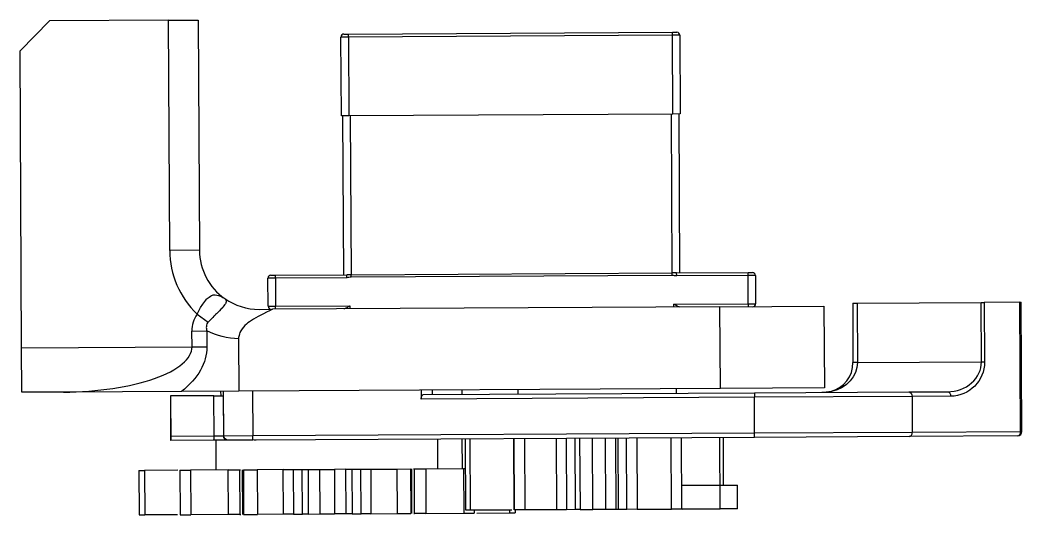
# Model space of a CAD drawing. Extents: x 0.3 to 19.3, y 0 to 10.9.
# Drawn here: x 6.403 to 7.287, y 5.131 to 5.568 of the extents above; entities that cross this region are included whole.
import ezdxf

# ---------------------------------------------------------------- set-up
doc = ezdxf.new("R2010")
doc.units = 0
doc.header["$LTSCALE"] = 0.5
doc.header["$MEASUREMENT"] = 0
doc.layers.add('TANGENT_LINES', color=7, linetype='CONTINUOUS')
doc.layers.add('VISIBLE', color=7, linetype='CONTINUOUS')

msp = doc.modelspace()

# ---------------------------------------------------------------- linework, layer by layer
at = {"layer": 'TANGENT_LINES'}
for p, q in [((6.53494, 5.36466), (6.53384, 5.56807)), ((6.9788, 5.55472), (6.97879, 5.55735)), ((6.69272, 5.55318), (6.68615, 5.55314)), ((6.69272, 5.55318), (6.6927, 5.5558)), ((6.9788, 5.55472), (6.69272, 5.55318)), ((6.69272, 5.55318), (6.69309, 5.48363)), ((6.98536, 5.55476), (6.9788, 5.55472)), ((6.97918, 5.48517), (6.9788, 5.55472)), ((6.6944, 5.48363), (6.69516, 5.34322)), ((6.97862, 5.34474), (6.97786, 5.48516)), ((6.56118, 5.3648), (6.53494, 5.36466)), ((6.97863, 5.34247), (6.97862, 5.34474)), ((7.04556, 5.34248), (7.04555, 5.3451)), ((6.62825, 5.34023), (6.62168, 5.34019)), ((6.62825, 5.34023), (6.62823, 5.34285)), ((6.69124, 5.34057), (6.62825, 5.34023)), ((6.62825, 5.34023), (6.62838, 5.3153)), ((6.69517, 5.34094), (6.69516, 5.34322)), ((6.97863, 5.34247), (6.69517, 5.34094)), ((7.04556, 5.34248), (6.98257, 5.34214)), ((7.05212, 5.34252), (7.04556, 5.34248)), ((7.0457, 5.31755), (7.04556, 5.34248)), ((6.98008, 5.31719), (7.0457, 5.31755)), ((6.9801, 5.31457), (6.98008, 5.31719)), ((7.0457, 5.31755), (7.05226, 5.31758)), ((7.0457, 5.31755), (7.04571, 5.31492)), ((7.14191, 5.31806), (7.1422, 5.26557)), ((7.2517, 5.26616), (7.25141, 5.31866)), ((7.2542, 5.31867), (7.25448, 5.26618)), ((7.28631, 5.20467), (7.28569, 5.31884)), ((6.55904, 5.30839), (6.56899, 5.3014)), ((6.62182, 5.31526), (6.62838, 5.3153)), ((6.62838, 5.3153), (6.694, 5.31565)), ((6.62839, 5.31267), (6.62838, 5.3153)), ((6.694, 5.31565), (6.69401, 5.31302)), ((6.55454, 5.2934), (6.56766, 5.29347)), ((6.55461, 5.27946), (6.55454, 5.2934)), ((6.56766, 5.29347), (6.56773, 5.27953)), ((6.40417, 5.27865), (6.55461, 5.27946)), ((6.55461, 5.27946), (6.56773, 5.27953)), ((7.1422, 5.26557), (7.13826, 5.26555)), ((7.1422, 5.26557), (7.2517, 5.26616)), ((7.2517, 5.26616), (7.25448, 5.26618)), ((6.58271, 5.20087), (6.5825, 5.24024)), ((6.60802, 5.24038), (6.60823, 5.20101)), ((7.0512, 5.23883), (7.05122, 5.2349)), ((6.57421, 5.20083), (6.57402, 5.23626)), ((6.58213, 5.2363), (6.58232, 5.20087)), ((7.05122, 5.2349), (6.75699, 5.23331)), ((7.19041, 5.23565), (7.05122, 5.2349)), ((7.05139, 5.2034), (7.05122, 5.2349)), ((7.22446, 5.23583), (7.19041, 5.23565)), ((7.19041, 5.23565), (7.19058, 5.20415)), ((6.60823, 5.20101), (7.05139, 5.2034)), ((7.05139, 5.2034), (7.19058, 5.20415)), ((7.05141, 5.19946), (7.05139, 5.2034)), ((7.19058, 5.20415), (7.28631, 5.20467)), ((7.28746, 5.20467), (7.28631, 5.20467)), ((6.53596, 5.20062), (6.57421, 5.20083)), ((6.57421, 5.20083), (6.58232, 5.20087)), ((6.58232, 5.20087), (6.58271, 5.20087)), ((6.58271, 5.20087), (6.60823, 5.20101)), ((6.60825, 5.19708), (6.60823, 5.20101)), ((6.87679, 5.13553), (6.87645, 5.19852)), ((6.88507, 5.19857), (6.88541, 5.13558)), ((6.89331, 5.13562), (6.89297, 5.19861)), ((6.93069, 5.19881), (6.93103, 5.13582)), ((6.9387, 5.13586), (6.93836, 5.19886)), ((6.9473, 5.1989), (6.94764, 5.13591)), ((6.58678, 5.13134), (6.58656, 5.17071)), ((6.59662, 5.17077), (6.59683, 5.1314)), ((6.63536, 5.1316), (6.63514, 5.17097)), ((6.64389, 5.17102), (6.6441, 5.13165)), ((6.65206, 5.13169), (6.65185, 5.17106)), ((6.69571, 5.1713), (6.69592, 5.13193)), ((6.70388, 5.13197), (6.70367, 5.17134)), ((6.71241, 5.17139), (6.71263, 5.13202)), ((6.75115, 5.13223), (6.75094, 5.1716)), ((6.76099, 5.17165), (6.7612, 5.13228))]:
    msp.add_line(p, q, dxfattribs=at)
for centre, radius, start, end in [((6.61368, 5.36509), 0.07874, 180.30896, 226.05715), ((6.58001, 5.29392), 0.02548, 145.40486, 181.1706)]:
    msp.add_arc(centre, radius, start, end, dxfattribs=at)
at = {"layer": 'TANGENT_LINES', "extrusion": (0, 0, -1)}
for centre, major_axis, ratio, start_param, end_param in [((6.60055, 5.36502), (0.07874, 0.00042), 1, 1.637834, 2.007163), ((6.45408, 5.27892), (-0.11365, -0.00061), 0.57735, 9.424778, 10.068279), ((7.11201, 5.26541), (-0.03018, -0.00016), 0.869565, 9.424778, 10.753059), ((7.2243, 5.26601), (-0.03018, -0.00016), 1, 9.424778, 10.995574), ((7.18763, 5.23563), (-0.00002, 0.00394), 0.707107, 12.566371, 14.137167), ((7.22168, 5.23582), (-0.00002, 0.00394), 0.707107, 12.566371, 14.137167), ((6.58616, 5.20089), (0.00002, -0.00394), 0.976402, 0, 1.570796), ((6.58654, 5.2009), (0.00002, -0.00394), 0.972201, 0, 1.570796)]:
    msp.add_ellipse(centre, major_axis=major_axis, ratio=ratio, start_param=start_param, end_param=end_param, dxfattribs=at)
at = {"layer": 'TANGENT_LINES'}
for centre, major_axis, ratio, start_param, end_param in [((6.44096, 5.27885), (-0.11365, -0.00061), 0.34641, 1.570796, 3.141593), ((7.22151, 5.266), (-0.03018, -0.00016), 0.869565, 1.570796, 3.141593), ((7.1878, 5.20414), (0.00002, -0.00394), 0.707107, 12.566371, 14.137167), ((7.28352, 5.20465), (0.00002, -0.00394), 0.707107, 12.566371, 14.137167), ((6.57363, 5.20083), (0.00002, -0.00394), 0.147434, 12.566371, 14.137167)]:
    msp.add_ellipse(centre, major_axis=major_axis, ratio=ratio, start_param=start_param, end_param=end_param, dxfattribs=at)
for points in [[(6.69517, 5.34094), (6.69385, 5.34094), (6.69256, 5.34058), (6.69124, 5.34057)], [(6.98257, 5.34214), (6.98125, 5.34213), (6.97996, 5.34248), (6.97863, 5.34247)]]:
    msp.add_open_spline(points, degree=3, dxfattribs=at)
for points, knots in [([(6.55904, 5.30839), (6.5607, 5.31152), (6.56358, 5.31694), (6.56743, 5.32144), (6.5686, 5.32285), (6.57275, 5.32526), (6.57385, 5.32551), (6.57976, 5.32489), (6.58321, 5.32232), (6.58353, 5.32211), (6.5836, 5.32206)], [0, 0, 0, 0, 0.20904, 0.361976, 0.455165, 0.593565, 0.667623, 0.82656, 0.961152, 1, 1, 1, 1]), ([(6.5836, 5.32206), (6.58361, 5.32206), (6.58365, 5.32203), (6.58519, 5.3209), (6.58431, 5.31777), (6.58413, 5.31741), (6.58124, 5.31376), (6.58103, 5.3136), (6.5758, 5.30833), (6.57404, 5.30665), (6.57089, 5.30338), (6.56899, 5.3014)], [0, 0, 0, 0, 0.013686, 0.103297, 0.226397, 0.287169, 0.435799, 0.494497, 0.681801, 0.807729, 1, 1, 1, 1]), ([(6.56899, 5.3014), (6.56857, 5.30083), (6.5677, 5.29967), (6.56707, 5.29755), (6.56741, 5.2943), (6.5676, 5.29368), (6.56766, 5.29347)], [0, 0, 0, 0, 0.256603, 0.524158, 0.840999, 1, 1, 1, 1])]:
    msp.add_open_spline(points, degree=3, knots=knots, dxfattribs=at)
at = {"layer": 'VISIBLE'}
for p, q in [((6.42885, 5.5675), (6.40275, 5.54112)), ((6.53384, 5.56807), (6.42885, 5.5675)), ((6.53384, 5.56807), (6.56009, 5.56821)), ((6.56009, 5.56821), (6.56118, 5.3648)), ((6.6927, 5.5558), (6.97879, 5.55735)), ((6.97879, 5.55735), (6.98272, 5.55737)), ((6.68653, 5.48359), (6.68615, 5.55314)), ((6.68876, 5.55578), (6.6927, 5.5558)), ((6.98536, 5.55476), (6.98574, 5.4852)), ((6.40417, 5.27865), (6.40275, 5.54112)), ((6.69309, 5.48363), (6.68653, 5.48359)), ((6.6886, 5.34318), (6.68784, 5.4836)), ((6.97918, 5.48517), (6.69309, 5.48363)), ((6.98574, 5.4852), (6.97918, 5.48517)), ((6.98442, 5.4852), (6.98518, 5.34478)), ((6.69516, 5.34322), (6.97862, 5.34474)), ((6.98256, 5.34476), (6.97862, 5.34474)), ((6.98256, 5.34476), (7.04555, 5.3451)), ((6.98257, 5.34214), (6.98256, 5.34476)), ((7.04555, 5.3451), (7.04949, 5.34513)), ((6.62182, 5.31526), (6.62168, 5.34019)), ((6.6243, 5.34283), (6.62823, 5.34285)), ((6.62823, 5.34285), (6.69122, 5.34319)), ((6.69516, 5.34322), (6.69122, 5.34319)), ((6.69124, 5.34057), (6.69122, 5.34319)), ((7.05212, 5.34252), (7.05226, 5.31758)), ((7.13798, 5.31804), (7.14191, 5.31806)), ((7.13798, 5.31804), (7.13826, 5.26555)), ((7.14191, 5.31806), (7.25141, 5.31866)), ((7.25141, 5.31866), (7.2542, 5.31867)), ((7.28569, 5.31884), (7.2542, 5.31867)), ((7.28569, 5.31884), (7.28685, 5.31885)), ((7.28746, 5.20467), (7.28685, 5.31885)), ((6.61396, 5.31259), (6.62565, 5.31266)), ((7.02078, 5.31479), (6.62565, 5.31266)), ((7.02078, 5.31479), (7.11264, 5.31528)), ((7.02117, 5.24261), (7.02078, 5.31479)), ((7.11264, 5.31528), (7.11303, 5.2431)), ((6.5957, 5.28642), (6.59595, 5.24032)), ((6.40438, 5.23928), (6.40417, 5.27865)), ((6.44117, 5.23948), (6.40438, 5.23928)), ((6.54522, 5.24004), (6.44117, 5.23948)), ((6.59595, 5.24032), (6.54522, 5.24004)), ((6.5799, 5.24023), (6.57992, 5.23629)), ((7.02117, 5.24261), (6.59595, 5.24032)), ((6.75694, 5.24118), (6.75699, 5.23331)), ((6.75883, 5.23726), (7.0512, 5.23883)), ((6.76693, 5.2373), (6.76691, 5.24124)), ((6.79282, 5.24138), (6.79284, 5.23744)), ((6.84262, 5.23771), (6.8426, 5.24165)), ((6.98247, 5.23846), (6.98245, 5.2424)), ((7.11303, 5.2431), (7.02117, 5.24261)), ((7.0512, 5.23883), (7.18761, 5.23957)), ((7.11451, 5.23929), (7.11088, 5.23916)), ((7.1194, 5.23997), (7.11451, 5.23929)), ((7.18761, 5.23957), (7.22165, 5.23975)), ((6.53563, 5.23605), (6.53584, 5.19668)), ((6.53577, 5.23605), (6.53563, 5.23605)), ((6.57402, 5.23626), (6.53577, 5.23605)), ((6.53596, 5.20062), (6.53577, 5.23605)), ((6.57402, 5.23626), (6.58213, 5.2363)), ((6.53585, 5.19668), (6.53584, 5.19668)), ((6.57365, 5.19689), (6.53585, 5.19668)), ((6.58618, 5.19696), (6.57365, 5.19689)), ((6.57561, 5.1969), (6.57575, 5.17065)), ((6.58656, 5.19696), (6.58618, 5.19696)), ((6.60825, 5.19708), (6.58656, 5.19696)), ((7.05141, 5.19946), (6.60825, 5.19708)), ((6.61128, 5.19709), (6.60936, 5.19708)), ((6.77181, 5.17171), (6.77167, 5.19796)), ((6.7934, 5.17183), (6.79326, 5.19807)), ((6.79645, 5.1351), (6.79611, 5.19809)), ((6.80052, 5.13512), (6.80018, 5.19811)), ((6.83879, 5.19832), (6.83913, 5.13533)), ((6.83919, 5.13533), (6.83885, 5.19832)), ((6.84884, 5.13538), (6.8485, 5.19837)), ((6.8969, 5.19863), (6.89724, 5.13564)), ((6.90855, 5.1357), (6.90821, 5.19869)), ((6.92009, 5.13576), (6.91975, 5.19875)), ((6.92905, 5.13581), (6.92871, 5.1988)), ((6.97804, 5.13608), (6.9777, 5.19907)), ((6.98706, 5.13612), (6.98672, 5.19912)), ((7.02111, 5.13631), (7.02077, 5.1993)), ((7.02405, 5.15732), (7.02383, 5.19932)), ((7.18782, 5.2002), (7.05141, 5.19946)), ((7.28355, 5.20072), (7.18782, 5.2002)), ((6.50771, 5.17029), (6.51272, 5.17031)), ((6.50771, 5.17029), (6.50792, 5.13092)), ((6.54205, 5.17047), (6.51272, 5.17031)), ((6.51272, 5.17031), (6.51293, 5.13094)), ((6.54396, 5.17048), (6.55322, 5.17053)), ((6.54396, 5.17048), (6.54417, 5.13111)), ((6.58656, 5.17071), (6.55322, 5.17053)), ((6.55322, 5.17053), (6.55343, 5.13116)), ((6.58656, 5.17071), (6.59662, 5.17077)), ((6.59662, 5.17077), (6.59743, 5.17077)), ((6.59893, 5.17078), (6.59914, 5.13141)), ((6.59998, 5.17078), (6.61207, 5.17085)), ((6.59998, 5.17078), (6.60019, 5.13141)), ((6.63514, 5.17097), (6.61207, 5.17085)), ((6.61207, 5.17085), (6.61229, 5.13148)), ((6.63514, 5.17097), (6.64389, 5.17102)), ((6.64389, 5.17102), (6.65185, 5.17106)), ((6.65185, 5.17106), (6.65704, 5.17109)), ((6.65704, 5.17109), (6.65726, 5.13172)), ((6.65705, 5.17109), (6.66723, 5.17115)), ((6.66723, 5.17115), (6.68032, 5.17122)), ((6.66723, 5.17115), (6.66744, 5.13178)), ((6.69051, 5.17127), (6.68032, 5.17122)), ((6.68032, 5.17122), (6.68054, 5.13185)), ((6.69051, 5.17127), (6.69571, 5.1713)), ((6.69072, 5.1319), (6.69051, 5.17127)), ((6.69571, 5.1713), (6.70367, 5.17134)), ((6.70367, 5.17134), (6.71241, 5.17139)), ((6.71241, 5.17139), (6.73548, 5.17151)), ((6.73548, 5.17151), (6.74758, 5.17158)), ((6.73548, 5.17151), (6.73569, 5.13214)), ((6.74758, 5.17158), (6.74779, 5.13221)), ((6.74884, 5.13222), (6.74862, 5.17158)), ((6.75012, 5.17159), (6.75094, 5.1716)), ((6.75094, 5.1716), (6.76099, 5.17165)), ((6.76099, 5.17165), (6.79434, 5.17183)), ((6.79434, 5.17183), (6.79629, 5.17184)), ((6.79434, 5.17183), (6.79455, 5.13246)), ((6.98695, 5.15712), (7.03623, 5.15739)), ((7.03635, 5.13639), (7.03623, 5.15739)), ((6.58678, 5.13134), (6.55343, 5.13116)), ((6.59683, 5.1314), (6.58678, 5.13134)), ((6.59683, 5.1314), (6.59765, 5.1314)), ((6.60019, 5.13141), (6.61229, 5.13148)), ((6.63536, 5.1316), (6.61229, 5.13148)), ((6.6441, 5.13165), (6.63536, 5.1316)), ((6.6441, 5.13165), (6.65206, 5.13169)), ((6.65726, 5.13172), (6.65206, 5.13169)), ((6.65726, 5.13172), (6.66744, 5.13178)), ((6.66744, 5.13178), (6.68054, 5.13185)), ((6.69072, 5.1319), (6.68054, 5.13185)), ((6.69592, 5.13193), (6.69072, 5.1319)), ((6.69592, 5.13193), (6.70388, 5.13197)), ((6.71263, 5.13202), (6.70388, 5.13197)), ((6.71263, 5.13202), (6.73569, 5.13214)), ((6.73569, 5.13214), (6.74779, 5.13221)), ((6.75033, 5.13222), (6.75115, 5.13223)), ((6.7612, 5.13228), (6.75115, 5.13223)), ((6.7612, 5.13228), (6.79455, 5.13246)), ((6.79455, 5.13246), (6.80381, 5.13251)), ((6.80052, 5.13512), (6.79645, 5.1351)), ((6.83687, 5.13531), (6.80052, 5.13512)), ((6.80379, 5.13514), (6.80381, 5.13251)), ((6.80622, 5.13252), (6.83505, 5.13268)), ((6.83504, 5.1353), (6.83505, 5.13268)), ((6.83505, 5.13268), (6.84006, 5.13271)), ((6.83913, 5.13533), (6.83919, 5.13533)), ((6.84884, 5.13538), (6.83919, 5.13533)), ((6.84005, 5.13533), (6.84006, 5.13271)), ((6.87679, 5.13553), (6.84884, 5.13538)), ((6.88541, 5.13558), (6.87679, 5.13553)), ((6.89331, 5.13562), (6.88541, 5.13558)), ((6.89724, 5.13564), (6.89331, 5.13562)), ((6.89724, 5.13564), (6.90855, 5.1357)), ((6.92009, 5.13576), (6.90855, 5.1357)), ((6.92905, 5.13581), (6.92009, 5.13576)), ((6.93103, 5.13582), (6.92905, 5.13581)), ((6.9387, 5.13586), (6.93103, 5.13582)), ((6.94764, 5.13591), (6.9387, 5.13586)), ((6.94764, 5.13591), (6.97804, 5.13608)), ((6.98706, 5.13612), (6.97804, 5.13608)), ((7.02111, 5.13631), (6.98706, 5.13612)), ((6.98752, 5.13613), (7.02111, 5.13631)), ((7.02307, 5.13632), (7.02111, 5.13631)), ((7.03635, 5.13639), (7.02307, 5.13632)), ((6.50792, 5.13092), (6.51293, 5.13094)), ((6.54176, 5.1311), (6.51293, 5.13094)), ((6.54417, 5.13111), (6.55343, 5.13116))]:
    msp.add_line(p, q, dxfattribs=at)
for centre, radius, start, end in [((6.98274, 5.55474), 0.00262, 0.30896, 90.30896), ((6.68878, 5.55316), 0.00262, 90.30896, 180.30896), ((6.61368, 5.36509), 0.05249, 180.30896, 235.04457), ((7.0495, 5.3425), 0.00262, 0.30896, 90.30896), ((6.62431, 5.34021), 0.00262, 90.30896, 180.30896), ((6.61368, 5.36509), 0.05249, 235.04457, 270.30896), ((7.04963, 5.31757), 0.00262, 270.30896, 0.30896), ((6.62444, 5.31527), 0.00262, 180.30896, 270.30896), ((7.11201, 5.26541), 0.02625, 284.20407, 0.30896), ((7.28352, 5.20465), 0.00394, 270.30896, 0.30896)]:
    msp.add_arc(centre, radius, start, end, dxfattribs=at)
for points, knots in [([(6.98534, 5.3146), (6.98501, 5.31465), (6.98427, 5.31478), (6.98279, 5.31552), (6.98108, 5.31657), (6.98008, 5.31719)], [0, 0, 0, 0, 0.24878, 0.558217, 1, 1, 1, 1]), ([(6.62565, 5.31266), (6.61856, 5.30908), (6.60723, 5.30338), (6.60141, 5.2986), (6.59656, 5.29259), (6.5957, 5.2878), (6.5957, 5.28678), (6.5957, 5.28642)], [0, 0, 0, 0, 0.344268, 0.549107, 0.755026, 0.916357, 1, 1, 1, 1]), ([(6.694, 5.31565), (6.693, 5.31502), (6.69131, 5.31395), (6.68984, 5.31319), (6.68909, 5.31306), (6.68876, 5.313)], [0, 0, 0, 0, 0.441795, 0.751217, 1, 1, 1, 1]), ([(6.75699, 5.23331), (6.757, 5.23372), (6.75703, 5.23451), (6.7573, 5.23558), (6.75769, 5.23645), (6.75822, 5.23712), (6.75864, 5.23721), (6.75883, 5.23726)], [0, 0, 0, 0, 0.229089, 0.447565, 0.651889, 0.839481, 1, 1, 1, 1]), ([(6.53585, 5.19668), (6.53586, 5.19678), (6.53589, 5.19705), (6.53593, 5.19808), (6.53595, 5.19898), (6.53596, 5.20026), (6.53596, 5.20053), (6.53596, 5.20062)], [0, 0, 0, 0, 0.137599, 0.369191, 0.60399, 0.863355, 1, 1, 1, 1])]:
    msp.add_open_spline(points, degree=3, knots=knots, dxfattribs=at)

doc.saveas('drawing.dxf')
